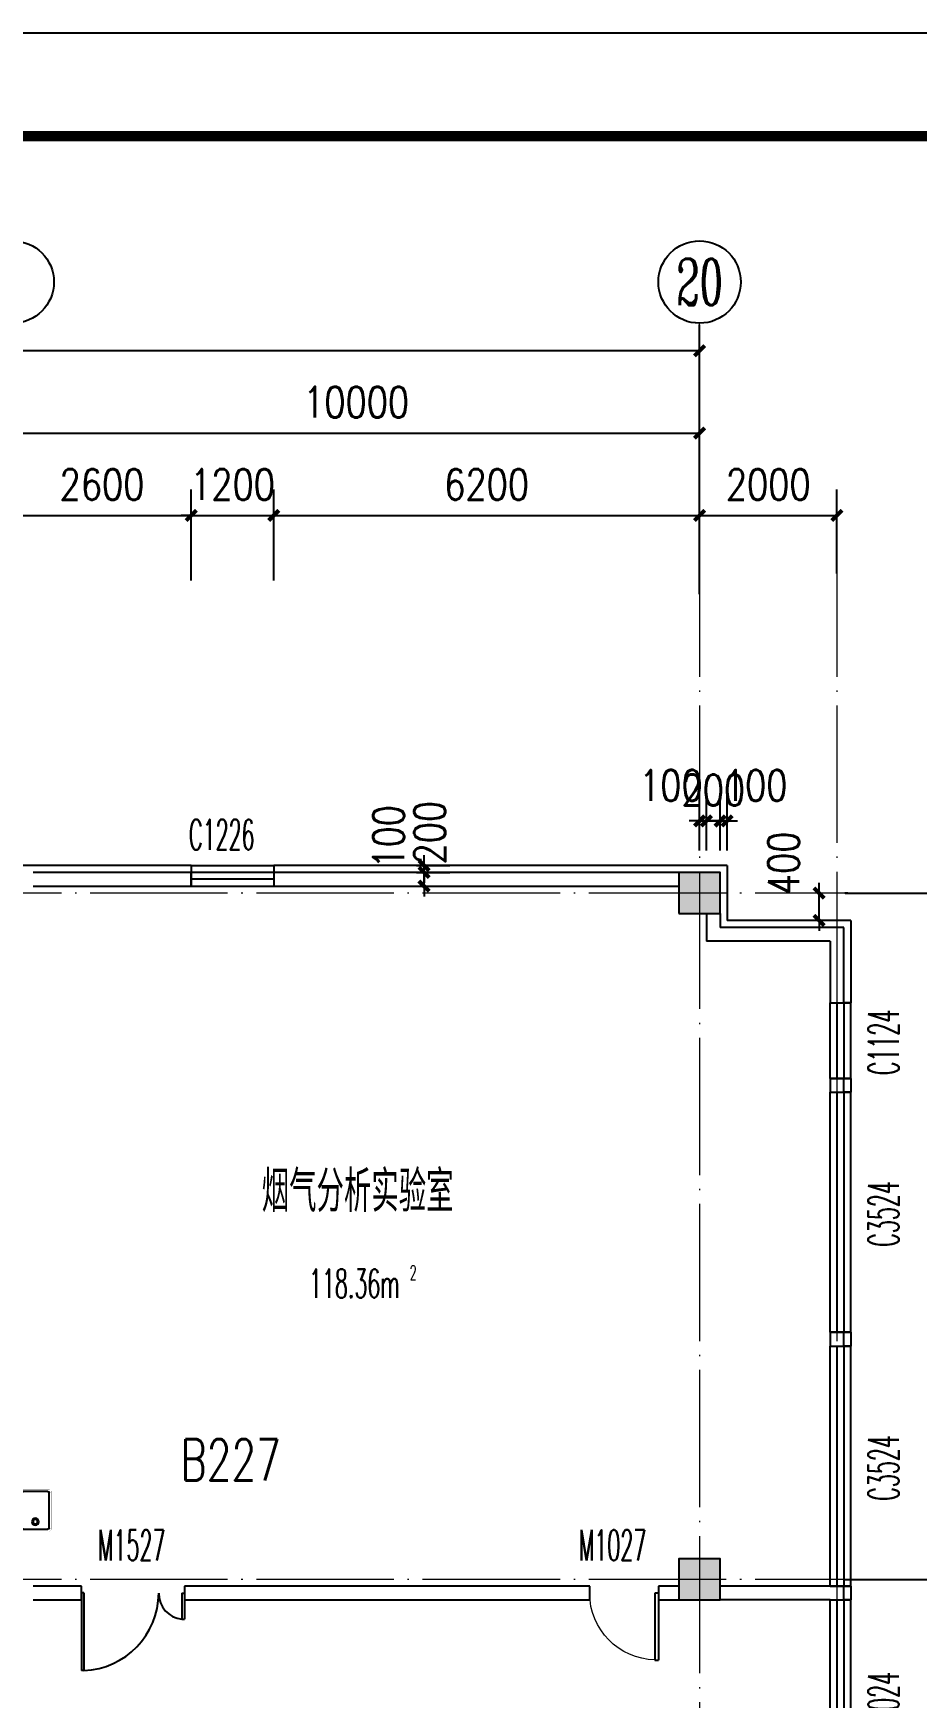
# Model space of a CAD drawing. Extents: x 1417642 to 3570900, y 124798 to 1191112.
# Drawn here: x 1578879 to 1591739, y 609646 to 633898 of the extents above; entities that cross this region are included whole.
import ezdxf
from ezdxf.enums import TextEntityAlignment as Align

# ---------------------------------------------------------------- set-up
doc = ezdxf.new("R2010")
doc.units = 0
doc.header["$LTSCALE"] = 1000
doc.header["$MEASUREMENT"] = 0
doc.linetypes.add('DOTE', pattern=[2.42, 2, -0.2, 0.02, -0.2])
doc.layers.get('0').update_dxf_attribs({"linetype": 'CONTINUOUS'})
doc.layers.get('Defpoints').update_dxf_attribs({"linetype": 'CONTINUOUS'})
for name, color, linetype in [('AXIS', 3, 'CONTINUOUS'), ('AXIS_TEXT', 7, 'CONTINUOUS'), ('COLUMN', 9, 'CONTINUOUS'), ('DOTE', 1, 'DOTE'), ('PUB_DIM', 3, 'CONTINUOUS'), ('PUB_HATCH', 8, 'CONTINUOUS'), ('PUB_TEXT', 40, 'CONTINUOUS'), ('PUB_TITLE', 4, 'CONTINUOUS'), ('SPACE', 7, 'CONTINUOUS'), ('SURFACE', 6, 'CONTINUOUS'), ('WALL', 4, 'CONTINUOUS'), ('WINDOW', 2, 'CONTINUOUS'), ('WINDOW_TEXT', 7, 'CONTINUOUS'), ('填充', 252, 'CONTINUOUS'), ('水点', 3, 'CONTINUOUS')]:
    doc.layers.add(name, color=color, linetype=linetype)
doc.styles.add('_TCH_AXIS', font='COMPLEX', dxfattribs={"bigfont": 'GBCBIG'})
doc.styles.add('_TCH_SPACE', font='ROMANS', dxfattribs={"width": 0.7, "height": 5, "bigfont": 'Z'})
doc.styles.add('_TCH_WINDOW', font='ROMANS.shx', dxfattribs={"width": 0.7, "height": 400, "bigfont": 'Z.shx'})
doc.styles.add('DIM_FONT', font='SIMPLEX.shx', dxfattribs={"width": 0.8})
doc.styles.get("Standard").update_dxf_attribs({"font": 'GBENOR', "bigfont": 'GBCBIG'})
doc.styles.add('Z', font='ROMANS', dxfattribs={"width": 0.7, "bigfont": 'Z'})
doc.dimstyles.new('DIMN150', dxfattribs={"dimscale": 1.5, "dimtxt": 300, "dimasz": 100, "dimexe": 250, "dimexo": 300, "dimgap": 150, "dimtad": 1, "dimdec": 0, "dimzin": 0, "dimdsep": 46, "dimtxsty": 'DIM_FONT', "dimblk": 'ARCHTICK', "dimcen": 0.09, "dimdle": 1.5, "dimclrt": 7, "dimazin": 2, "dimtfac": 1, "dimtdec": 0, "dimtix": 1, "dimtmove": 2, "dimatfit": 3, "dimldrblk": 'ARCHTICK', "dimfxl": 1, "dimtolj": 1, "dimtzin": 0, "dimarcsym": 0})

# ---------------------------------------------------------------- blocks, each defined once
blk = doc.blocks.new('M_E3')
for p, q in [((-275, -410), (-275, -50)), ((-255, -30), (255, -30)), ((275, -50), (275, -410)), ((255, -430), (-255, -430))]:
    blk.add_line(p, q)
at = {"const_width": 1.5}
for points in [[(-275, 0, 0.414214), (-305, -30, 0.414214)], [(305, -30, 0.414214), (275, 0, 0.414214)], [(-305, -430, 0.414214), (-275, -460, 0.414214)], [(275, -460, 0.414214), (305, -430, 0.414214)]]:
    blk.add_lwpolyline(points, format="xyb", dxfattribs=at)
for points in [[(-275, 0), (275, 0)], [(-305, -430), (-305, -30)], [(305, -30), (305, -430)], [(275, -460), (-275, -460)]]:
    blk.add_lwpolyline(points, dxfattribs=at)
for radius in [50, 32.5]:
    blk.add_circle((165, -230), radius)
for centre, start, end in [((-255, -50), 90, 180), ((255, -50), 0, 90), ((-255, -410), 180, 270), ((255, -410), 270, 0)]:
    blk.add_arc(centre, 20, start, end)
at = {"width": 0.8, "flags": 9}
for tag in ['XSIZE', 'YSIZE']:
    blk.add_attdef(tag, (0, 0), '', height=0.5, dxfattribs=at)
blk = doc.blocks.new('_ArchTick')
at = {"color": 0, "linetype": 'ByBlock', "const_width": 0.4}
blk.add_lwpolyline([(-0.5, -0.5), (0.5, 0.5)], dxfattribs=at)
blk = doc.blocks.new('*D2483')
at = {"layer": 'Defpoints', "color": 0}
for p in [(1588679, 622422), (1588579, 621543), (1588679, 621543)]:
    blk.add_point(p, dxfattribs=at)
at = {"layer": 'PUB_DIM', "color": 0, "lineweight": -2}
for p, q in [((1588579, 621993), (1588579, 622797)), ((1588679, 621993), (1588679, 622797)), ((1588579, 622422), (1588429, 622422)), ((1588579, 622422), (1588679, 622422)), ((1588679, 622422), (1588829, 622422))]:
    blk.add_line(p, q, dxfattribs=at)
at = {"layer": 'PUB_DIM', "color": 0, "lineweight": -2, "xscale": 150, "yscale": 150, "zscale": 150}
blk.add_blockref('_ArchTick', (1588579, 622422), dxfattribs=at)
at = {"layer": 'PUB_DIM', "color": 0, "lineweight": -2, "xscale": 150, "yscale": 150, "zscale": 150, "rotation": 180}
blk.add_blockref('_ArchTick', (1588679, 622422), dxfattribs=at)
at = {"layer": 'PUB_DIM', "color": 7, "insert": (1588161, 622940), "char_height": 450, "attachment_point": 5, "style": 'DIM_FONT'}
blk.add_mtext('\\A1;100', dxfattribs=at)
blk = doc.blocks.new('*D2484')
at = {"layer": 'Defpoints', "color": 0}
for p in [(1588879, 622422), (1588679, 621543), (1588879, 621543)]:
    blk.add_point(p, dxfattribs=at)
at = {"layer": 'PUB_DIM', "color": 0, "lineweight": -2}
for p, q in [((1588679, 621993), (1588679, 622797)), ((1588879, 621993), (1588879, 622797)), ((1588679, 622422), (1588529, 622422)), ((1588679, 622422), (1588879, 622422)), ((1588879, 622422), (1589029, 622422))]:
    blk.add_line(p, q, dxfattribs=at)
at = {"layer": 'PUB_DIM', "color": 0, "lineweight": -2, "xscale": 150, "yscale": 150, "zscale": 150}
blk.add_blockref('_ArchTick', (1588679, 622422), dxfattribs=at)
at = {"layer": 'PUB_DIM', "color": 0, "lineweight": -2, "xscale": 150, "yscale": 150, "zscale": 150, "rotation": 180}
blk.add_blockref('_ArchTick', (1588879, 622422), dxfattribs=at)
at = {"layer": 'PUB_DIM', "color": 7, "insert": (1588779, 622872), "char_height": 450, "attachment_point": 5, "style": 'DIM_FONT'}
blk.add_mtext('\\A1;200', dxfattribs=at)
blk = doc.blocks.new('*D2485')
at = {"layer": 'Defpoints', "color": 0}
for p in [(1588979, 622422), (1588879, 621543), (1588979, 621543)]:
    blk.add_point(p, dxfattribs=at)
at = {"layer": 'PUB_DIM', "color": 0, "lineweight": -2}
for p, q in [((1588879, 621993), (1588879, 622797)), ((1588979, 621993), (1588979, 622797)), ((1588879, 622422), (1588729, 622422)), ((1588879, 622422), (1588979, 622422)), ((1588979, 622422), (1589129, 622422))]:
    blk.add_line(p, q, dxfattribs=at)
at = {"layer": 'PUB_DIM', "color": 0, "lineweight": -2, "xscale": 150, "yscale": 150, "zscale": 150}
blk.add_blockref('_ArchTick', (1588879, 622422), dxfattribs=at)
at = {"layer": 'PUB_DIM', "color": 0, "lineweight": -2, "xscale": 150, "yscale": 150, "zscale": 150, "rotation": 180}
blk.add_blockref('_ArchTick', (1588979, 622422), dxfattribs=at)
at = {"layer": 'PUB_DIM', "color": 7, "insert": (1589396, 622940), "char_height": 450, "attachment_point": 5, "style": 'DIM_FONT'}
blk.add_mtext('\\A1;100', dxfattribs=at)
blk = doc.blocks.new('*D2486')
at = {"layer": 'Defpoints', "color": 0}
for p in [(1590286, 621371), (1590319, 621371), (1590286, 620971)]:
    blk.add_point(p, dxfattribs=at)
at = {"layer": 'PUB_DIM', "color": 0, "lineweight": -2}
for p, q in [((1590319, 621371), (1590319, 621521)), ((1590319, 620971), (1590319, 621371)), ((1590736, 621371), (1590694, 621371)), ((1590319, 620971), (1590319, 620821)), ((1590736, 620971), (1590694, 620971))]:
    blk.add_line(p, q, dxfattribs=at)
at = {"layer": 'PUB_DIM', "color": 0, "lineweight": -2, "xscale": 150, "yscale": 150, "zscale": 150}
for p, rotation in [((1590319, 621371), 270), ((1590319, 620971), 90)]:
    blk.add_blockref('_ArchTick', p, dxfattribs=dict(at, rotation=rotation))
at = {"layer": 'PUB_DIM', "color": 7, "insert": (1589802, 621804), "char_height": 450, "attachment_point": 5, "rotation": 90, "style": 'DIM_FONT'}
blk.add_mtext('\\A1;400', dxfattribs=at)
blk = doc.blocks.new('*D2487')
at = {"layer": 'Defpoints', "color": 0}
for p in [(1584005, 621671), (1584568, 621671), (1584005, 621471)]:
    blk.add_point(p, dxfattribs=at)
at = {"layer": 'PUB_DIM', "color": 0, "lineweight": -2}
for p, q in [((1584455, 621671), (1584943, 621671)), ((1584568, 621671), (1584568, 621821)), ((1584568, 621471), (1584568, 621671)), ((1584455, 621471), (1584943, 621471)), ((1584568, 621471), (1584568, 621321))]:
    blk.add_line(p, q, dxfattribs=at)
at = {"layer": 'PUB_DIM', "color": 0, "lineweight": -2, "xscale": 150, "yscale": 150, "zscale": 150}
for p, rotation in [((1584568, 621671), 270), ((1584568, 621471), 90)]:
    blk.add_blockref('_ArchTick', p, dxfattribs=dict(at, rotation=rotation))
at = {"layer": 'PUB_DIM', "color": 7, "insert": (1584650, 622251), "char_height": 450, "attachment_point": 5, "rotation": 90, "style": 'DIM_FONT'}
blk.add_mtext('\\A1;200', dxfattribs=at)
blk = doc.blocks.new('*D2488')
at = {"layer": 'Defpoints', "color": 0}
for p in [(1584005, 621771), (1584005, 621671), (1584568, 621771)]:
    blk.add_point(p, dxfattribs=at)
at = {"layer": 'PUB_DIM', "color": 0, "lineweight": -2}
for p, q in [((1584568, 621771), (1584568, 621921)), ((1584455, 621771), (1584943, 621771)), ((1584455, 621671), (1584943, 621671)), ((1584568, 621671), (1584568, 621771)), ((1584568, 621671), (1584568, 621521))]:
    blk.add_line(p, q, dxfattribs=at)
at = {"layer": 'PUB_DIM', "color": 0, "lineweight": -2, "xscale": 150, "yscale": 150, "zscale": 150}
for p, rotation in [((1584568, 621771), 270), ((1584568, 621671), 90)]:
    blk.add_blockref('_ArchTick', p, dxfattribs=dict(at, rotation=rotation))
at = {"layer": 'PUB_DIM', "color": 7, "insert": (1584051, 622189), "char_height": 450, "attachment_point": 5, "rotation": 90, "style": 'DIM_FONT'}
blk.add_mtext('\\A1;100', dxfattribs=at)
blk = doc.blocks.new('*D2633')
at = {"layer": 'AXIS', "color": 0, "lineweight": -2}
for p, q in [((1590698, 621371), (1595307, 621371)), ((1594932, 611369), (1594932, 621373)), ((1590698, 611371), (1595307, 611371))]:
    blk.add_line(p, q, dxfattribs=at)
at = {"layer": 'Defpoints', "color": 0}
for p in [(1590248, 621371), (1594932, 621371), (1590248, 611371)]:
    blk.add_point(p, dxfattribs=at)
at = {"layer": 'AXIS', "color": 0, "lineweight": -2, "xscale": 150, "yscale": 150, "zscale": 150}
for p, rotation in [((1594932, 621371), 90), ((1594932, 611371), 270)]:
    blk.add_blockref('_ArchTick', p, dxfattribs=dict(at, rotation=rotation))
at = {"layer": 'AXIS', "color": 7, "insert": (1594482, 616371), "char_height": 450, "attachment_point": 5, "rotation": 90, "style": 'DIM_FONT'}
blk.add_mtext('\\A1;10000', dxfattribs=at)
blk = doc.blocks.new('*D2634')
at = {"layer": 'AXIS', "color": 0, "lineweight": -2}
for p, q in [((1590698, 611371), (1595307, 611371)), ((1594932, 607769), (1594932, 611373)), ((1590698, 607771), (1595307, 607771))]:
    blk.add_line(p, q, dxfattribs=at)
at = {"layer": 'Defpoints', "color": 0}
for p in [(1590248, 611371), (1594932, 611371), (1590248, 607771)]:
    blk.add_point(p, dxfattribs=at)
at = {"layer": 'AXIS', "color": 0, "lineweight": -2, "xscale": 150, "yscale": 150, "zscale": 150}
for p, rotation in [((1594932, 611371), 90), ((1594932, 607771), 270)]:
    blk.add_blockref('_ArchTick', p, dxfattribs=dict(at, rotation=rotation))
at = {"layer": 'AXIS', "color": 7, "insert": (1594482, 609571), "char_height": 450, "attachment_point": 5, "rotation": 90, "style": 'DIM_FONT'}
blk.add_mtext('\\A1;3600', dxfattribs=at)
blk = doc.blocks.new('*D2802')
at = {"layer": 'AXIS', "color": 0, "lineweight": -2}
for p, q in [((1443779, 626710), (1443779, 629649)), ((1588579, 626710), (1588579, 629649)), ((1443776, 629274), (1588581, 629274))]:
    blk.add_line(p, q, dxfattribs=at)
at = {"layer": 'Defpoints', "color": 0}
for p in [(1588579, 629274), (1443779, 626260), (1588579, 626260)]:
    blk.add_point(p, dxfattribs=at)
at = {"layer": 'AXIS', "color": 0, "lineweight": -2, "xscale": 150, "yscale": 150, "zscale": 150, "rotation": 180}
blk.add_blockref('_ArchTick', (1443779, 629274), dxfattribs=at)
at = {"layer": 'AXIS', "color": 0, "lineweight": -2, "xscale": 150, "yscale": 150, "zscale": 150}
blk.add_blockref('_ArchTick', (1588579, 629274), dxfattribs=at)
at = {"layer": 'AXIS', "color": 7, "insert": (1516179, 629724), "char_height": 450, "attachment_point": 5, "style": 'DIM_FONT'}
blk.add_mtext('\\A1;144800', dxfattribs=at)
blk = doc.blocks.new('*D2822')
at = {"layer": 'AXIS', "color": 0, "lineweight": -2}
for p, q in [((1578579, 625726), (1578579, 628449)), ((1588579, 625726), (1588579, 628449)), ((1578576, 628074), (1588581, 628074))]:
    blk.add_line(p, q, dxfattribs=at)
at = {"layer": 'Defpoints', "color": 0}
for p in [(1588579, 628074), (1578579, 625276), (1588579, 625276)]:
    blk.add_point(p, dxfattribs=at)
at = {"layer": 'AXIS', "color": 0, "lineweight": -2, "xscale": 150, "yscale": 150, "zscale": 150, "rotation": 180}
blk.add_blockref('_ArchTick', (1578579, 628074), dxfattribs=at)
at = {"layer": 'AXIS', "color": 0, "lineweight": -2, "xscale": 150, "yscale": 150, "zscale": 150}
blk.add_blockref('_ArchTick', (1588579, 628074), dxfattribs=at)
at = {"layer": 'AXIS', "color": 7, "insert": (1583579, 628524), "char_height": 450, "attachment_point": 5, "style": 'DIM_FONT'}
blk.add_mtext('\\A1;10000', dxfattribs=at)
blk = doc.blocks.new('*D2921')
at = {"layer": 'Defpoints', "color": 0}
for p in [(1590579, 626874), (1588579, 625578), (1590579, 625578)]:
    blk.add_point(p, dxfattribs=at)
at = {"layer": 'PUB_DIM', "color": 0, "lineweight": -2}
for p, q in [((1588579, 626028), (1588579, 627249)), ((1590579, 626028), (1590579, 627249)), ((1588576, 626874), (1590581, 626874))]:
    blk.add_line(p, q, dxfattribs=at)
at = {"layer": 'PUB_DIM', "color": 0, "lineweight": -2, "xscale": 150, "yscale": 150, "zscale": 150, "rotation": 180}
blk.add_blockref('_ArchTick', (1588579, 626874), dxfattribs=at)
at = {"layer": 'PUB_DIM', "color": 0, "lineweight": -2, "xscale": 150, "yscale": 150, "zscale": 150}
blk.add_blockref('_ArchTick', (1590579, 626874), dxfattribs=at)
at = {"layer": 'PUB_DIM', "color": 7, "insert": (1589579, 627324), "char_height": 450, "attachment_point": 5, "style": 'DIM_FONT'}
blk.add_mtext('\\A1;2000', dxfattribs=at)
blk = doc.blocks.new('*D2989')
at = {"layer": 'Defpoints', "color": 0}
for p in [(1581179, 626874), (1578579, 625473), (1581179, 625473)]:
    blk.add_point(p, dxfattribs=at)
at = {"layer": 'PUB_DIM', "color": 0, "lineweight": -2}
for p, q in [((1578579, 625923), (1578579, 627249)), ((1581179, 625923), (1581179, 627249)), ((1578576, 626874), (1581181, 626874))]:
    blk.add_line(p, q, dxfattribs=at)
at = {"layer": 'PUB_DIM', "color": 0, "lineweight": -2, "xscale": 150, "yscale": 150, "zscale": 150, "rotation": 180}
blk.add_blockref('_ArchTick', (1578579, 626874), dxfattribs=at)
at = {"layer": 'PUB_DIM', "color": 0, "lineweight": -2, "xscale": 150, "yscale": 150, "zscale": 150}
blk.add_blockref('_ArchTick', (1581179, 626874), dxfattribs=at)
at = {"layer": 'PUB_DIM', "color": 7, "insert": (1579879, 627324), "char_height": 450, "attachment_point": 5, "style": 'DIM_FONT'}
blk.add_mtext('\\A1;2600', dxfattribs=at)
blk = doc.blocks.new('*D2990')
at = {"layer": 'Defpoints', "color": 0}
for p in [(1582379, 626874), (1581179, 625473), (1582379, 625473)]:
    blk.add_point(p, dxfattribs=at)
at = {"layer": 'PUB_DIM', "color": 0, "lineweight": -2}
for p, q in [((1581179, 625923), (1581179, 627249)), ((1582379, 625923), (1582379, 627249)), ((1581179, 626874), (1581029, 626874)), ((1581179, 626874), (1582379, 626874)), ((1582379, 626874), (1582529, 626874))]:
    blk.add_line(p, q, dxfattribs=at)
at = {"layer": 'PUB_DIM', "color": 0, "lineweight": -2, "xscale": 150, "yscale": 150, "zscale": 150}
blk.add_blockref('_ArchTick', (1581179, 626874), dxfattribs=at)
at = {"layer": 'PUB_DIM', "color": 0, "lineweight": -2, "xscale": 150, "yscale": 150, "zscale": 150, "rotation": 180}
blk.add_blockref('_ArchTick', (1582379, 626874), dxfattribs=at)
at = {"layer": 'PUB_DIM', "color": 7, "insert": (1581779, 627324), "char_height": 450, "attachment_point": 5, "style": 'DIM_FONT'}
blk.add_mtext('\\A1;1200', dxfattribs=at)
blk = doc.blocks.new('*D2991')
at = {"layer": 'Defpoints', "color": 0}
for p in [(1588579, 626874), (1582379, 625473), (1588579, 625473)]:
    blk.add_point(p, dxfattribs=at)
at = {"layer": 'PUB_DIM', "color": 0, "lineweight": -2}
for p, q in [((1582379, 625923), (1582379, 627249)), ((1588579, 625923), (1588579, 627249)), ((1582376, 626874), (1588581, 626874))]:
    blk.add_line(p, q, dxfattribs=at)
at = {"layer": 'PUB_DIM', "color": 0, "lineweight": -2, "xscale": 150, "yscale": 150, "zscale": 150, "rotation": 180}
blk.add_blockref('_ArchTick', (1582379, 626874), dxfattribs=at)
at = {"layer": 'PUB_DIM', "color": 0, "lineweight": -2, "xscale": 150, "yscale": 150, "zscale": 150}
blk.add_blockref('_ArchTick', (1588579, 626874), dxfattribs=at)
at = {"layer": 'PUB_DIM', "color": 7, "insert": (1585479, 627324), "char_height": 450, "attachment_point": 5, "style": 'DIM_FONT'}
blk.add_mtext('\\A1;6200', dxfattribs=at)
blk = doc.blocks.new('_FZH')
blk.add_lwpolyline([(-0.5, -0.5), (0.5, -0.5), (0.5, 0.5), (-0.5, 0.5)], close=True)
at = {"layer": 'PUB_HATCH'}
blk.add_solid([(-0.5, -0.5), (0.5, -0.5), (-0.5, 0.5), (0.5, 0.5)], dxfattribs=at)
blk = doc.blocks.new('$DorLib2D$00000225')
at = {"color": 0}
for p, q in [((0.475, -0.001), (0.475, 0.752)), ((0.475, 0.752), (0.5, 0.752)), ((0.5, -0.001), (0.5, 0.752)), ((-0.5, 0), (-0.5, 0.252)), ((-0.475, 0.252), (-0.5, 0.252)), ((-0.475, 0), (-0.475, 0.252)), ((-0.475, 0), (-0.5, 0)), ((0.475, -0.001), (0.5, -0.001))]:
    blk.add_line(p, q, dxfattribs=at)
for centre, radius, start, end in [((0.505, -0.002), 0.755, 92.2493, 179.7238), ((-0.501, 0.003), 0.251, 359.7899, 84.0974)]:
    blk.add_arc(centre, radius, start, end, dxfattribs=at)
blk = doc.blocks.new('$DorLib2D$00000001')
for p, q in [((0.45, 0.975), (0.5, 0.975)), ((0.45, 0), (0.45, 0.975)), ((0.5, 0), (0.5, 0.975)), ((0.5, 0), (0.45, 0))]:
    blk.add_line(p, q)
at = {"lineweight": 13}
blk.add_arc((0.475, 0), 0.975, 91.4693, 180, dxfattribs=at)
blk = doc.blocks.new('$TCHSYS$WIN2D')
for p, q in [((-0.5, 0.5), (0.5, 0.5)), ((-0.5, 0.5), (-0.5, -0.5)), ((0.5, 0.5), (0.5, -0.5)), ((0.5, 0.1667), (-0.5, 0.1667)), ((0.5, -0.1667), (-0.5, -0.1667)), ((-0.5, -0.5), (0.5, -0.5))]:
    blk.add_line(p, q)

msp = doc.modelspace()

# ---------------------------------------------------------------- linework, layer by layer
at = {"layer": 'AXIS', "lineweight": 0}
msp.add_line((1588578.7, 627057.7, 0), (1588578.7, 629674.2, 0), dxfattribs=at)
at = {"layer": 'AXIS'}
for centre in [(1578578.7, 630274.2), (1588578.7, 630274.2)]:
    msp.add_circle(centre, 600, dxfattribs=at)
at = {"layer": 'DOTE', "lineweight": 0, "elevation": 0}
for points in [[(1588578.7, 626522.2), (1588578.7, 515570.4)], [(1590578.7, 626522.2), (1590578.7, 517471.3)], [(1596227.1, 621370.9), (1432052.3, 621370.9)], [(1596227.1, 611370.9), (1432052.3, 611370.9)]]:
    msp.add_lwpolyline(points, dxfattribs=at)
at = {"layer": 'PUB_TITLE'}
msp.add_lwpolyline([(1417642.3, 507748.4), (1618342.3, 507748.4), (1618342.3, 633898.4), (1417642.3, 633898.4)], close=True, dxfattribs=at)
at = {"layer": 'PUB_TITLE', "const_width": 150}
msp.add_lwpolyline([(1421392.3, 509248.4), (1616842.3, 509248.4), (1616842.3, 632398.4), (1421392.3, 632398.4)], close=True, dxfattribs=at)
at = {"layer": 'SURFACE'}
for p, q in [((1581178.7, 621770.9), (1578178.7, 621770.9)), ((1581178.7, 621770.9), (1581178.7, 621670.9)), ((1582378.7, 621770.9), (1582378.7, 621670.9)), ((1588978.7, 621770.9), (1582378.7, 621770.9)), ((1588978.7, 621770.9), (1588978.7, 620970.9)), ((1590778.7, 620970.9), (1588978.7, 620970.9)), ((1590778.7, 620970.9), (1590778.7, 619770.9)), ((1590778.7, 619770.9), (1590678.7, 619770.9)), ((1590778.7, 618670.9), (1590678.7, 618670.9)), ((1590778.7, 618670.9), (1590778.7, 618470.9)), ((1590778.7, 618470.9), (1590678.7, 618470.9)), ((1590778.7, 614970.9), (1590678.7, 614970.9)), ((1590778.7, 614970.9), (1590778.7, 614770.9)), ((1590778.7, 614770.9), (1590678.7, 614770.9)), ((1590778.7, 611270.9), (1590678.7, 611270.9)), ((1590778.7, 611270.9), (1590778.7, 611170.9)), ((1590778.7, 611170.9), (1590778.7, 611070.9)), ((1590778.7, 611070.9), (1590678.7, 611070.9))]:
    msp.add_line(p, q, dxfattribs=at)
at = {"layer": 'WALL'}
for p, q in [((1581178.7, 621670.9), (1578878.7, 621670.9)), ((1581178.7, 621470.9), (1581178.7, 621670.9)), ((1588278.7, 621670.9), (1582378.7, 621670.9)), ((1582378.7, 621670.9), (1582378.7, 621470.9)), ((1578878.7, 621470.9), (1581178.7, 621470.9)), ((1582378.7, 621470.9), (1588278.7, 621470.9)), ((1588678.7, 621070.9), (1588678.7, 620670.9)), ((1588878.7, 621070.9), (1588878.7, 620870.9)), ((1590678.7, 620870.9), (1588878.7, 620870.9)), ((1590678.7, 619770.9), (1590678.7, 620870.9)), ((1590478.7, 620670.9), (1588678.7, 620670.9)), ((1590478.7, 620670.9), (1590478.7, 619770.9)), ((1590478.7, 619770.9), (1590678.7, 619770.9)), ((1590478.7, 618670.9), (1590478.7, 618470.9)), ((1590678.7, 618670.9), (1590478.7, 618670.9)), ((1590678.7, 618470.9), (1590678.7, 618670.9)), ((1590478.7, 618470.9), (1590678.7, 618470.9)), ((1590478.7, 614970.9), (1590478.7, 614770.9)), ((1590678.7, 614970.9), (1590478.7, 614970.9)), ((1590678.7, 614770.9), (1590678.7, 614970.9)), ((1590478.7, 614770.9), (1590678.7, 614770.9)), ((1579578.7, 611270.9), (1578878.7, 611270.9)), ((1579578.7, 611070.9), (1579578.7, 611270.9)), ((1586978.5, 611270.9), (1581078.7, 611270.9)), ((1581078.7, 611270.9), (1581078.7, 611070.9)), ((1586978.5, 611070.9), (1586978.5, 611270.9)), ((1588278.7, 611270.9), (1587978.5, 611270.9)), ((1587978.5, 611270.9), (1587978.5, 611070.9)), ((1590478.7, 611270.9), (1588878.7, 611270.9)), ((1590678.7, 611270.9), (1590478.7, 611270.9)), ((1590678.7, 611170.9), (1590678.7, 611270.9)), ((1590678.7, 611070.9), (1590678.7, 611170.9)), ((1578878.7, 611070.9), (1579578.7, 611070.9)), ((1581078.7, 611070.9), (1586978.5, 611070.9)), ((1587978.5, 611070.9), (1588278.7, 611070.9)), ((1590478.7, 611070.9), (1588878.7, 611070.9)), ((1590478.7, 611070.9), (1590678.7, 611070.9))]:
    msp.add_line(p, q, dxfattribs=at)

# ---------------------------------------------------------------- block references
at = {"layer": 'COLUMN', "lineweight": 0, "xscale": 600, "yscale": 600, "zscale": 600}
for p in [(1588578.7, 621370.9, 0), (1588578.7, 611370.9, 0)]:
    msp.add_blockref('_FZH', p, dxfattribs=at)
at = {"layer": 'WINDOW', "color": 2}
ref = msp.add_blockref('$TCHSYS$WIN2D', (1581778.7, 621620.9), dxfattribs=dict(at, xscale=-1200, yscale=-300, zscale=-1200, rotation=180))
ref.add_attrib('A', 'C1226', (1581145.5, 621998.5), dxfattribs={"layer": 'WINDOW_TEXT', "color": 2, "height": 446.25, "style": '_TCH_WINDOW', "width": 0.494118})
ref = msp.add_blockref('$TCHSYS$WIN2D', (1590628.7, 619220.9), dxfattribs=dict(at, xscale=-1100, yscale=-300, zscale=-1100, rotation=270))
ref.add_attrib('A', 'C1124', (1591481.6, 618716.9), dxfattribs={"layer": 'WINDOW_TEXT', "color": 2, "height": 446.25, "rotation": 90, "style": '_TCH_WINDOW', "width": 0.494118})
ref = msp.add_blockref('$TCHSYS$WIN2D', (1590628.7, 616720.9), dxfattribs=dict(at, xscale=-3500, yscale=-300, zscale=-3500, rotation=270))
ref.add_attrib('A', 'C3524', (1591481.6, 616216.9), dxfattribs={"layer": 'WINDOW_TEXT', "color": 2, "height": 446.25, "rotation": 90, "style": '_TCH_WINDOW', "width": 0.494118})
ref = msp.add_blockref('$TCHSYS$WIN2D', (1590628.7, 613020.9), dxfattribs=dict(at, xscale=-3500, yscale=-300, zscale=-3500, rotation=270))
ref.add_attrib('A', 'C3524', (1591481.6, 612516.9), dxfattribs={"layer": 'WINDOW_TEXT', "color": 2, "height": 446.25, "rotation": 90, "style": '_TCH_WINDOW', "width": 0.494118})
at = {"layer": 'WINDOW', "lineweight": 0}
ref = msp.add_blockref('$DorLib2D$00000225', (1580328.7, 611170.9), dxfattribs=dict(at, xscale=1500, yscale=1500, zscale=1500, rotation=180))
ref.add_attrib('A', 'M1527', (1579819.4, 611644.4), dxfattribs={"layer": 'WINDOW_TEXT', "lineweight": 0, "height": 446.25, "style": '_TCH_WINDOW', "width": 0.494118})
ref = msp.add_blockref('$DorLib2D$00000001', (1587478.5, 611170.9), dxfattribs=dict(at, xscale=-1000, yscale=1000, zscale=-1000, rotation=180))
ref.add_attrib('A', 'M1027', (1586820.1, 611644.4), dxfattribs={"layer": 'WINDOW_TEXT', "lineweight": 0, "height": 446.25, "style": '_TCH_WINDOW', "width": 0.494118})
at = {"layer": 'WINDOW', "color": 2}
ref = msp.add_blockref('$TCHSYS$WIN2D', (1590628.7, 609570.9), dxfattribs=dict(at, xscale=-3000, yscale=-300, zscale=-3000, rotation=270))
ref.add_attrib('A', 'C3024', (1591481.6, 609066.9), dxfattribs={"layer": 'WINDOW_TEXT', "color": 2, "height": 446.25, "rotation": 90, "style": '_TCH_WINDOW', "width": 0.494118})
at = {"layer": '水点', "xscale": -1, "rotation": 90}
msp.add_blockref('M_E3', (1578678.7, 612375.9, 0), dxfattribs=at)

# ---------------------------------------------------------------- texts
at = {"layer": 'AXIS_TEXT', "style": '_TCH_AXIS', "width": 0.617647}
msp.add_text('20', height=678.82, dxfattribs=at).set_placement((1588239.3, 629934.8), (1588918.1, 629934.8), align=Align.FIT)
at = {"layer": 'PUB_TEXT', "color": 1, "lineweight": 60, "style": 'Z', "width": 0.7}
msp.add_text('B227', height=600, dxfattribs=at).set_placement((1581024.5, 612811.8))
at = {"layer": 'SPACE', "style": '_TCH_SPACE', "width": 0.525}
for s, height, p in [('118.36m', 420, (1582891.9, 615470.7, 0)), ('2', 210, (1584361.9, 615733.2, 0))]:
    msp.add_text(s, height=height, dxfattribs=at).set_placement(p)
at = {"layer": '填充', "insert": (1582203.9, 617324.7), "char_height": 600, "width": 5704.437, "attachment_point": 1, "style": '_TCH_WINDOW'}
msp.add_mtext('{\\C2;烟气分析实验室}', dxfattribs=at)

# ---------------------------------------------------------------- dimensions: what is measured, and where the dimension line sits
at = {"layer": 'AXIS'}
for p1, p2, distance, picture, middle in [((1443778.7, 626260.2), (1588578.7, 626260.2), 3013.9, '*D2802', (1516178.7, 629724.2)), ((1578578.7, 625276.3), (1588578.7, 625276.3), 2797.8, '*D2822', (1583578.7, 628524.2)), ((1590248.5, 611370.9), (1590248.5, 621370.9), -4683.9, '*D2633', (1594482.4, 616370.9)), ((1590248.5, 607770.9), (1590248.5, 611370.9), -4683.9, '*D2634', (1594482.4, 609570.9))]:
    dim = msp.add_aligned_dim(p1=p1, p2=p2, distance=distance, dimstyle='DIMN150', dxfattribs=at)
    dim.commit()
    dim.dimension.update_dxf_attribs({"geometry": picture, "text_midpoint": middle})
at = {"layer": 'PUB_DIM'}
for p1, p2, distance, picture, middle in [((1578578.7, 625472.7), (1581178.7, 625472.7), 1401.5, '*D2989', (1579878.7, 627324.2)), ((1581178.7, 625472.7), (1582378.7, 625472.7), 1401.5, '*D2990', (1581778.7, 627324.2)), ((1582378.7, 625472.7), (1588578.7, 625472.7), 1401.5, '*D2991', (1585478.7, 627324.2)), ((1588578.7, 625578.4), (1590578.7, 625578.4), 1295.8, '*D2921', (1589578.7, 627324.2)), ((1588678.7, 621542.8), (1588878.7, 621542.8), 879.3, '*D2484', (1588778.7, 622872))]:
    dim = msp.add_aligned_dim(p1=p1, p2=p2, distance=distance, dimstyle='DIMN150', dxfattribs=at)
    dim.commit()
    dim.dimension.update_dxf_attribs({"geometry": picture, "text_midpoint": middle})
for base, p1, p2, angle, picture, middle in [((1588678.7, 622422), (1588578.7, 621542.8), (1588678.7, 621542.8), 0, '*D2483', (1588160.9, 622939.5)), ((1588978.7, 622422), (1588878.7, 621542.8), (1588978.7, 621542.8), 0, '*D2485', (1589396.4, 622939.5)), ((1584568.1, 621770.9), (1584005.5, 621670.9), (1584005.5, 621770.9), 90, '*D2488', (1584050.6, 622188.6)), ((1584568.1, 621670.9), (1584005.5, 621470.9), (1584005.5, 621670.9), 90, '*D2487', (1584649.7, 622251.5)), ((1590319.3, 621370.9), (1590285.6, 620970.9), (1590285.6, 621370.9), 90, '*D2486', (1589801.8, 621804.4))]:
    dim = msp.add_linear_dim(base=base, p1=p1, p2=p2, angle=angle, dimstyle='DIMN150', dxfattribs=at)
    dim.commit()
    dim.dimension.update_dxf_attribs({"geometry": picture, "text_midpoint": middle, "dimtype": 129})

doc.saveas('drawing.dxf')
